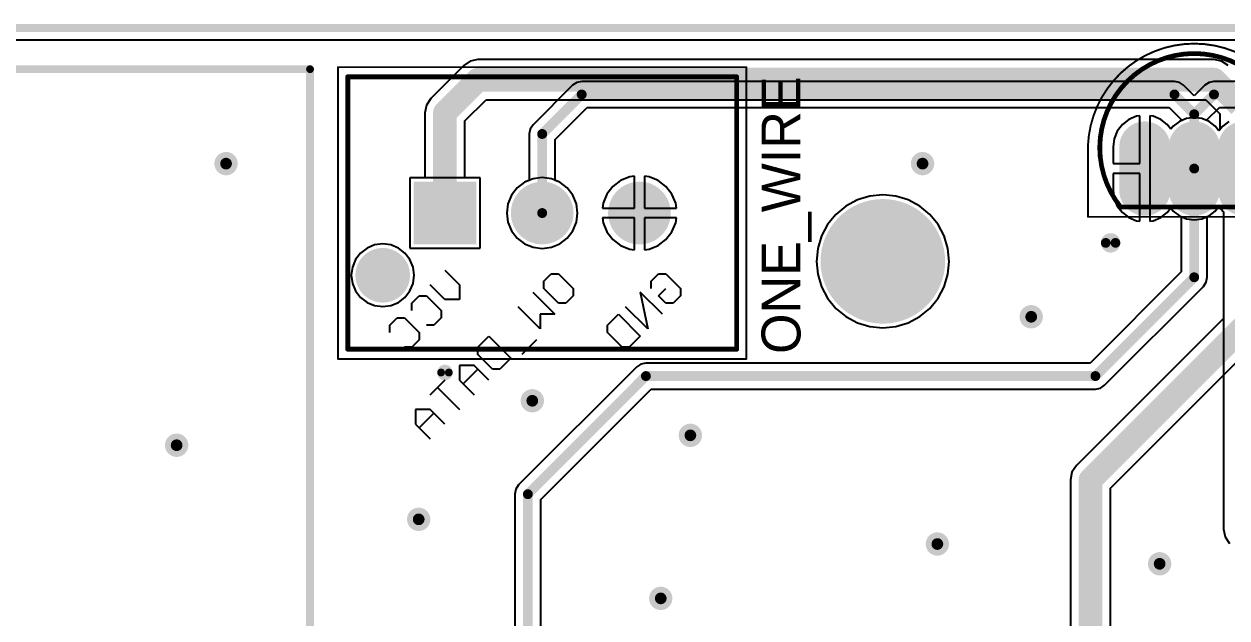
# Model space of a CAD drawing. Header units: millimetres. Extents: x -0.1 to 80.1, y -0.1 to 38.4.
# Drawn here: x 17.92 to 48.85, y 20.83 to 36.1 of the extents above; entities that cross this region are included whole.
import ezdxf

# ---------------------------------------------------------------- set-up
doc = ezdxf.new("R2010")
doc.units = ezdxf.units.MM
for name, color, linetype in [('BottomLayer', 5, 'Continuous'), ('BottomOverlay', 54, 'Continuous'), ('BottomSolder', 6, 'Continuous'), ('KeepOutLayer', 6, 'Continuous'), ('Mechanical13', 56, 'Continuous'), ('Mechanical15', 56, 'Continuous'), ('MultiLayer', 9, 'Continuous'), ('PadHoleLayer', 156, 'Continuous'), ('TopLayer', 1, 'Continuous'), ('TopOverlay', 2, 'Continuous'), ('TopSolder', 216, 'Continuous'), ('ViaHoleLayer', 16, 'Continuous')]:
    doc.layers.add(name, color=color, linetype=linetype)

# ---------------------------------------------------------------- blocks, each defined once
blk = doc.blocks.new('THT_TO_92_SMALL_2')
at = {"layer": 'BottomLayer', "const_width": 1.11}
for points in [[(-1.27, 0.557), (-1.27, -0.553)], [(0, 0.557), (0, -0.553)], [(1.27, 0.557), (1.27, -0.553)]]:
    blk.add_lwpolyline(points, dxfattribs=at)
at = {"layer": 'BottomLayer', "const_width": 0.555}
for points in [[(-1.548, 0.557, 1), (-0.992, 0.557, 1)], [(-0.278, 0.557, 1), (0.278, 0.557, 1)], [(0.992, 0.557, 1), (1.548, 0.557, 1)], [(-1.548, -0.553, 1), (-0.992, -0.553, 1)], [(-0.278, -0.553, 1), (0.278, -0.553, 1)], [(0.992, -0.553, 1), (1.548, -0.553, 1)]]:
    blk.add_lwpolyline(points, format="xyb", close=True, dxfattribs=at)
at = {"layer": 'BottomSolder', "const_width": 1.313}
for points in [[(-1.27, 0.557), (-1.27, -0.553)], [(0, 0.557), (0, -0.553)], [(1.27, 0.557), (1.27, -0.553)]]:
    blk.add_lwpolyline(points, dxfattribs=at)
at = {"layer": 'BottomSolder', "const_width": 0.657}
for points in [[(-1.598, 0.557, 1), (-0.942, 0.557, 1)], [(-0.328, 0.557, 1), (0.328, 0.557, 1)], [(0.942, 0.557, 1), (1.598, 0.557, 1)], [(-1.598, -0.553, 1), (-0.942, -0.553, 1)], [(-0.328, -0.553, 1), (0.328, -0.553, 1)], [(0.942, -0.553, 1), (1.598, -0.553, 1)]]:
    blk.add_lwpolyline(points, format="xyb", close=True, dxfattribs=at)
at = {"layer": 'Mechanical13', "const_width": 0.12}
blk.add_lwpolyline([(-1.886, -0.994, -2.096544), (1.885, -0.994)], format="xyb", dxfattribs=at)
blk.add_lwpolyline([(-1.893, -0.986), (1.892, -0.986)], dxfattribs=at)
at = {"layer": 'Mechanical13'}
for points, const_width in [([(-1.923, -0.986, 1), (-1.863, -0.986, 1)], 0.06), ([(1.862, -0.986, 1), (1.922, -0.986, 1)], 0.06), ([(-1.916, -0.994, 1), (-1.856, -0.994, 1)], 0.06), ([(1.855, -0.994, 1), (1.915, -0.994, 1)], 0.06), ([(-2.025, -1.908, 1), (-2.275, -1.908, 1)], 0.25), ([(-2.338, -1.908, 1), (-2.213, -1.908, 1)], 0.125), ([(-2.087, -1.908, 1), (-1.963, -1.908, 1)], 0.125)]:
    blk.add_lwpolyline(points, format="xyb", close=True, dxfattribs=dict(at, const_width=const_width))
at = {"layer": 'Mechanical15', "const_width": 0.05}
blk.add_lwpolyline([(-2.731, 0.336, -1.05378), (2.731, 0.336)], format="xyb", dxfattribs=at)
at = {"layer": 'Mechanical15', "const_width": 0.025}
for points in [[(-2.744, 0.336, 1), (-2.719, 0.336, 1)], [(-2.742, 0.312, 1), (-2.718, 0.312, 1)], [(2.718, 0.312, 1), (2.742, 0.312, 1)], [(2.719, 0.336, 1), (2.744, 0.336, 1)], [(-2.742, -1.238, 1), (-2.718, -1.238, 1)], [(-2.742, -1.238, 1), (-2.718, -1.238, 1)], [(2.718, -1.238, 1), (2.742, -1.238, 1)], [(2.718, -1.238, 1), (2.742, -1.238, 1)]]:
    blk.add_lwpolyline(points, format="xyb", close=True, dxfattribs=at)
at = {"layer": 'Mechanical15', "const_width": 0.05}
for points in [[(-2.73, -1.238), (-2.73, 0.312)], [(2.73, -1.238), (2.73, 0.312)], [(-2.73, -1.238), (2.73, -1.238)]]:
    blk.add_lwpolyline(points, dxfattribs=at)
at = {"layer": 'MultiLayer', "const_width": 1.11}
for points in [[(-1.27, 0.557), (-1.27, -0.553)], [(0, 0.557), (0, -0.553)], [(1.27, 0.557), (1.27, -0.553)]]:
    blk.add_lwpolyline(points, dxfattribs=at)
at = {"layer": 'MultiLayer', "const_width": 0.555}
for points in [[(-1.548, 0.557, 1), (-0.992, 0.557, 1)], [(-0.278, 0.557, 1), (0.278, 0.557, 1)], [(0.992, 0.557, 1), (1.548, 0.557, 1)], [(-1.548, -0.553, 1), (-0.992, -0.553, 1)], [(-0.278, -0.553, 1), (0.278, -0.553, 1)], [(0.992, -0.553, 1), (1.548, -0.553, 1)]]:
    blk.add_lwpolyline(points, format="xyb", close=True, dxfattribs=at)
at = {"layer": 'PadHoleLayer', "const_width": 0.465}
for points in [[(-1.502, 0.002, 1), (-1.038, 0.002, 1)], [(-0.232, 0.002, 1), (0.232, 0.002, 1)], [(1.038, 0.002, 1), (1.502, 0.002, 1)]]:
    blk.add_lwpolyline(points, format="xyb", close=True, dxfattribs=at)
at = {"layer": 'TopLayer', "const_width": 1.11}
for points in [[(-1.27, 0.557), (-1.27, -0.553)], [(0, 0.557), (0, -0.553)], [(1.27, 0.557), (1.27, -0.553)]]:
    blk.add_lwpolyline(points, dxfattribs=at)
at = {"layer": 'TopLayer', "const_width": 0.555}
for points in [[(-1.548, 0.557, 1), (-0.992, 0.557, 1)], [(-0.278, 0.557, 1), (0.278, 0.557, 1)], [(0.992, 0.557, 1), (1.548, 0.557, 1)], [(-1.548, -0.553, 1), (-0.992, -0.553, 1)], [(-0.278, -0.553, 1), (0.278, -0.553, 1)], [(0.992, -0.553, 1), (1.548, -0.553, 1)]]:
    blk.add_lwpolyline(points, format="xyb", close=True, dxfattribs=at)
at = {"layer": 'TopOverlay', "const_width": 0.12}
blk.add_lwpolyline([(-2.421, 0.318, -1.091309), (2.421, 0.318)], format="xyb", dxfattribs=at)
at = {"layer": 'TopOverlay'}
for points, const_width in [([(-2.451, 0.318, 1), (-2.391, 0.318, 1)], 0.06), ([(2.391, 0.318, 1), (2.451, 0.318, 1)], 0.06), ([(-2.025, -1.908, 1), (-2.275, -1.908, 1)], 0.25), ([(-2.338, -1.908, 1), (-2.213, -1.908, 1)], 0.125), ([(-2.087, -1.908, 1), (-1.963, -1.908, 1)], 0.125)]:
    blk.add_lwpolyline(points, format="xyb", close=True, dxfattribs=dict(at, const_width=const_width))
at = {"layer": 'TopSolder', "const_width": 1.313}
for points in [[(-1.27, 0.557), (-1.27, -0.553)], [(0, 0.557), (0, -0.553)], [(1.27, 0.557), (1.27, -0.553)]]:
    blk.add_lwpolyline(points, dxfattribs=at)
at = {"layer": 'TopSolder', "const_width": 0.657}
for points in [[(-1.598, 0.557, 1), (-0.942, 0.557, 1)], [(-0.328, 0.557, 1), (0.328, 0.557, 1)], [(0.942, 0.557, 1), (1.598, 0.557, 1)], [(-1.598, -0.553, 1), (-0.942, -0.553, 1)], [(-0.328, -0.553, 1), (0.328, -0.553, 1)], [(0.942, -0.553, 1), (1.598, -0.553, 1)]]:
    blk.add_lwpolyline(points, format="xyb", close=True, dxfattribs=at)
blk = doc.blocks.new('THT_MOD_CC1101_433_MH__AMAZON_5')
at = {"layer": 'BottomLayer', "const_width": 0.762}
for points in [[(0.889, 13.97, 1), (1.651, 13.97, 1)], [(3.429, 13.97, 1), (4.191, 13.97, 1)], [(0.889, 11.43, 1), (1.651, 11.43, 1)], [(3.429, 11.43, 1), (4.191, 11.43, 1)], [(0.889, 8.89, 1), (1.651, 8.89, 1)], [(3.429, 8.89, 1), (4.191, 8.89, 1)], [(0.889, 6.35, 1), (1.651, 6.35, 1)], [(3.429, 6.35, 1), (4.191, 6.35, 1)], [(0.889, 3.81, 1), (1.651, 3.81, 1)], [(3.429, 3.81, 1), (4.191, 3.81, 1)]]:
    blk.add_lwpolyline(points, format="xyb", close=True, dxfattribs=at)
at = {"layer": 'BottomSolder', "const_width": 0.864}
for points in [[(0.838, 13.97, 1), (1.702, 13.97, 1)], [(3.378, 13.97, 1), (4.242, 13.97, 1)], [(0.838, 11.43, 1), (1.702, 11.43, 1)], [(3.378, 11.43, 1), (4.242, 11.43, 1)], [(0.838, 8.89, 1), (1.702, 8.89, 1)], [(3.378, 8.89, 1), (4.242, 8.89, 1)], [(0.838, 6.35, 1), (1.702, 6.35, 1)], [(3.378, 6.35, 1), (4.242, 6.35, 1)], [(0.838, 3.81, 1), (1.702, 3.81, 1)], [(3.378, 3.81, 1), (4.242, 3.81, 1)]]:
    blk.add_lwpolyline(points, format="xyb", close=True, dxfattribs=at)
at = {"layer": 'MultiLayer', "const_width": 0.762}
for points in [[(0.889, 13.97, 1), (1.651, 13.97, 1)], [(3.429, 13.97, 1), (4.191, 13.97, 1)], [(0.889, 11.43, 1), (1.651, 11.43, 1)], [(3.429, 11.43, 1), (4.191, 11.43, 1)], [(0.889, 8.89, 1), (1.651, 8.89, 1)], [(3.429, 8.89, 1), (4.191, 8.89, 1)], [(0.889, 6.35, 1), (1.651, 6.35, 1)], [(3.429, 6.35, 1), (4.191, 6.35, 1)], [(0.889, 3.81, 1), (1.651, 3.81, 1)], [(3.429, 3.81, 1), (4.191, 3.81, 1)]]:
    blk.add_lwpolyline(points, format="xyb", close=True, dxfattribs=at)
at = {"layer": 'PadHoleLayer', "const_width": 0.381}
for points in [[(1.079, 13.97, 1), (1.46, 13.97, 1)], [(3.619, 13.97, 1), (4, 13.97, 1)], [(1.079, 11.43, 1), (1.46, 11.43, 1)], [(3.619, 11.43, 1), (4, 11.43, 1)], [(1.079, 8.89, 1), (1.46, 8.89, 1)], [(3.619, 8.89, 1), (4, 8.89, 1)], [(1.079, 6.35, 1), (1.46, 6.35, 1)], [(3.619, 6.35, 1), (4, 6.35, 1)], [(1.079, 3.81, 1), (1.46, 3.81, 1)], [(3.619, 3.81, 1), (4, 3.81, 1)]]:
    blk.add_lwpolyline(points, format="xyb", close=True, dxfattribs=at)
at = {"layer": 'TopLayer', "const_width": 0.762}
for points in [[(0.889, 13.97, 1), (1.651, 13.97, 1)], [(3.429, 13.97, 1), (4.191, 13.97, 1)], [(0.889, 11.43, 1), (1.651, 11.43, 1)], [(3.429, 11.43, 1), (4.191, 11.43, 1)], [(0.889, 8.89, 1), (1.651, 8.89, 1)], [(3.429, 8.89, 1), (4.191, 8.89, 1)], [(0.889, 6.35, 1), (1.651, 6.35, 1)], [(3.429, 6.35, 1), (4.191, 6.35, 1)], [(0.889, 3.81, 1), (1.651, 3.81, 1)], [(3.429, 3.81, 1), (4.191, 3.81, 1)]]:
    blk.add_lwpolyline(points, format="xyb", close=True, dxfattribs=at)
at = {"layer": 'TopOverlay', "const_width": 0.2}
for points in [[(0, 17.6), (32.4, 17.6)], [(0, 17.6), (0, 0)], [(32.4, 17.6), (32.4, 0)], [(0, 0), (32.4, 0)]]:
    blk.add_lwpolyline(points, dxfattribs=at)
at = {"layer": 'TopOverlay', "const_width": 0.1}
for points in [[(-0.05, 17.6, 1), (0.05, 17.6, 1)], [(-0.05, 17.6, 1), (0.05, 17.6, 1)], [(32.35, 17.6, 1), (32.45, 17.6, 1)], [(32.35, 17.6, 1), (32.45, 17.6, 1)], [(-0.05, 0, 1), (0.05, 0, 1)], [(-0.05, 0, 1), (0.05, 0, 1)], [(32.35, 0, 1), (32.45, 0, 1)], [(32.35, 0, 1), (32.45, 0, 1)]]:
    blk.add_lwpolyline(points, format="xyb", close=True, dxfattribs=at)
at = {"layer": 'TopSolder', "const_width": 0.864}
for points in [[(0.838, 13.97, 1), (1.702, 13.97, 1)], [(3.378, 13.97, 1), (4.242, 13.97, 1)], [(0.838, 11.43, 1), (1.702, 11.43, 1)], [(3.378, 11.43, 1), (4.242, 11.43, 1)], [(0.838, 8.89, 1), (1.702, 8.89, 1)], [(3.378, 8.89, 1), (4.242, 8.89, 1)], [(0.838, 6.35, 1), (1.702, 6.35, 1)], [(3.378, 6.35, 1), (4.242, 6.35, 1)], [(0.838, 3.81, 1), (1.702, 3.81, 1)], [(3.378, 3.81, 1), (4.242, 3.81, 1)]]:
    blk.add_lwpolyline(points, format="xyb", close=True, dxfattribs=at)
blk = doc.blocks.new('THT_CON_TE_1744418_3_2_5_7')
at = {"layer": 'BottomLayer'}
for points, const_width in [([(-0.352, 0, 1), (0.352, 0, 1)], 0.704), ([(2.148, 0, 1), (2.852, 0, 1)], 0.704), ([(-4.4, -1.6, 1), (-3.8, -1.6, 1)], 0.6)]:
    blk.add_lwpolyline(points, format="xyb", close=True, dxfattribs=dict(at, const_width=const_width))
blk.add_solid([(-1.796, 0.704), (-3.204, 0.704), (-1.796, -0.704), (-3.204, -0.704)], dxfattribs=at)
at = {"layer": 'BottomSolder'}
for points, const_width in [([(-0.403, 0, 1), (0.403, 0, 1)], 0.806), ([(2.097, 0, 1), (2.903, 0, 1)], 0.806), ([(-4.451, -1.6, 1), (-3.749, -1.6, 1)], 0.702)]:
    blk.add_lwpolyline(points, format="xyb", close=True, dxfattribs=dict(at, const_width=const_width))
blk.add_solid([(-1.694, 0.806), (-3.306, 0.806), (-1.694, -0.806), (-3.306, -0.806)], dxfattribs=at)
at = {"layer": 'Mechanical13', "const_width": 0.127}
for points in [[(-5, 3.5), (5, 3.5)], [(-5, -3.5), (-5, 3.5)], [(5, -3.5), (5, 3.5)], [(-5, -3.5), (5, -3.5)]]:
    blk.add_lwpolyline(points, dxfattribs=at)
at = {"layer": 'Mechanical13'}
for points, const_width in [([(-5.032, 3.5, 1), (-4.968, 3.5, 1)], 0.0635), ([(-5.032, 3.5, 1), (-4.968, 3.5, 1)], 0.0635), ([(4.968, 3.5, 1), (5.032, 3.5, 1)], 0.0635), ([(4.968, 3.5, 1), (5.032, 3.5, 1)], 0.0635), ([(-5.032, -3.5, 1), (-4.968, -3.5, 1)], 0.0635), ([(-5.032, -3.5, 1), (-4.968, -3.5, 1)], 0.0635), ([(4.968, -3.5, 1), (5.032, -3.5, 1)], 0.0635), ([(4.968, -3.5, 1), (5.032, -3.5, 1)], 0.0635), ([(-2.4, -4.1, 1), (-2.6, -4.1, 1)], 0.2), ([(-2.65, -4.1, 1), (-2.55, -4.1, 1)], 0.1), ([(-2.45, -4.1, 1), (-2.35, -4.1, 1)], 0.1)]:
    blk.add_lwpolyline(points, format="xyb", close=True, dxfattribs=dict(at, const_width=const_width))
at = {"layer": 'Mechanical15', "const_width": 0.05}
for points in [[(-5.25, 3.75), (5.25, 3.75)], [(-5.25, -3.75), (-5.25, 3.75)], [(5.25, -3.75), (5.25, 3.75)], [(-5.25, -3.75), (5.25, -3.75)]]:
    blk.add_lwpolyline(points, dxfattribs=at)
at = {"layer": 'Mechanical15', "const_width": 0.025}
for points in [[(-5.262, 3.75, 1), (-5.238, 3.75, 1)], [(-5.262, 3.75, 1), (-5.238, 3.75, 1)], [(5.238, 3.75, 1), (5.262, 3.75, 1)], [(5.238, 3.75, 1), (5.262, 3.75, 1)], [(-5.262, -3.75, 1), (-5.238, -3.75, 1)], [(-5.262, -3.75, 1), (-5.238, -3.75, 1)], [(5.238, -3.75, 1), (5.262, -3.75, 1)], [(5.238, -3.75, 1), (5.262, -3.75, 1)]]:
    blk.add_lwpolyline(points, format="xyb", close=True, dxfattribs=at)
at = {"layer": 'MultiLayer'}
for points, const_width in [([(-0.352, 0, 1), (0.352, 0, 1)], 0.704), ([(2.148, 0, 1), (2.852, 0, 1)], 0.704), ([(-4.4, -1.6, 1), (-3.8, -1.6, 1)], 0.6)]:
    blk.add_lwpolyline(points, format="xyb", close=True, dxfattribs=dict(at, const_width=const_width))
blk.add_solid([(-1.796, 0.704), (-3.204, 0.704), (-1.796, -0.704), (-3.204, -0.704)], dxfattribs=at)
at = {"layer": 'PadHoleLayer'}
for points, const_width in [([(-2.725, 0, 1), (-2.275, 0, 1)], 0.45), ([(-0.225, 0, 1), (0.225, 0, 1)], 0.45), ([(2.275, 0, 1), (2.725, 0, 1)], 0.45), ([(-4.4, -1.6, 1), (-3.8, -1.6, 1)], 0.6)]:
    blk.add_lwpolyline(points, format="xyb", close=True, dxfattribs=dict(at, const_width=const_width))
at = {"layer": 'TopLayer'}
for points, const_width in [([(-0.352, 0, 1), (0.352, 0, 1)], 0.704), ([(2.148, 0, 1), (2.852, 0, 1)], 0.704), ([(-4.4, -1.6, 1), (-3.8, -1.6, 1)], 0.6)]:
    blk.add_lwpolyline(points, format="xyb", close=True, dxfattribs=dict(at, const_width=const_width))
blk.add_solid([(-1.796, 0.704), (-3.204, 0.704), (-1.796, -0.704), (-3.204, -0.704)], dxfattribs=at)
at = {"layer": 'TopOverlay', "const_width": 0.127}
for points in [[(-5, -1.3), (-5, 3.5)], [(-5, 3.5), (5, 3.5)], [(5, -3.5), (5, 3.5)], [(-5, -3.5), (-5, -1.9)], [(-5, -3.5), (5, -3.5)]]:
    blk.add_lwpolyline(points, dxfattribs=at)
at = {"layer": 'TopOverlay'}
for points, const_width in [([(-5.032, 3.5, 1), (-4.968, 3.5, 1)], 0.0635), ([(-5.032, 3.5, 1), (-4.968, 3.5, 1)], 0.0635), ([(4.968, 3.5, 1), (5.032, 3.5, 1)], 0.0635), ([(4.968, 3.5, 1), (5.032, 3.5, 1)], 0.0635), ([(-5.032, -1.3, 1), (-4.968, -1.3, 1)], 0.0635), ([(-5.032, -1.9, 1), (-4.968, -1.9, 1)], 0.0635), ([(-5.032, -3.5, 1), (-4.968, -3.5, 1)], 0.0635), ([(-5.032, -3.5, 1), (-4.968, -3.5, 1)], 0.0635), ([(4.968, -3.5, 1), (5.032, -3.5, 1)], 0.0635), ([(4.968, -3.5, 1), (5.032, -3.5, 1)], 0.0635), ([(-2.4, -4.1, 1), (-2.6, -4.1, 1)], 0.2), ([(-2.65, -4.1, 1), (-2.55, -4.1, 1)], 0.1), ([(-2.45, -4.1, 1), (-2.35, -4.1, 1)], 0.1)]:
    blk.add_lwpolyline(points, format="xyb", close=True, dxfattribs=dict(at, const_width=const_width))
at = {"layer": 'TopSolder'}
for points, const_width in [([(-0.403, 0, 1), (0.403, 0, 1)], 0.806), ([(2.097, 0, 1), (2.903, 0, 1)], 0.806), ([(-4.451, -1.6, 1), (-3.749, -1.6, 1)], 0.702)]:
    blk.add_lwpolyline(points, format="xyb", close=True, dxfattribs=dict(at, const_width=const_width))
blk.add_solid([(-1.694, 0.806), (-3.306, 0.806), (-1.694, -0.806), (-3.306, -0.806)], dxfattribs=at)

msp = doc.modelspace()

# ---------------------------------------------------------------- linework, layer by layer
at = {"layer": 'BottomLayer'}
for p, q in [((0.306, 35.694), (79.694, 35.694)), ((32.022, 34.526), (31.006, 33.51)), ((32.13, 34.598), (32.022, 34.526)), ((32.258, 34.623), (32.13, 34.598)), ((47.498, 34.623), (32.258, 34.623)), ((47.626, 34.598), (47.498, 34.623)), ((47.734, 34.526), (47.626, 34.598)), ((48.006, 34.254), (47.734, 34.526)), ((48.278, 34.526), (48.006, 34.254)), ((48.386, 34.598), (48.278, 34.526)), ((48.514, 34.623), (48.386, 34.598)), ((49.692, 34.623), (48.514, 34.623)), ((31.575, 33.136), (32.396, 33.957)), ((32.396, 33.957), (47.36, 33.957)), ((46.525, 33.728), (46.328, 33.647)), ((46.609, 33.739), (46.525, 33.728)), ((46.609, 32.512), (46.609, 33.739)), ((46.947, 33.728), (46.863, 33.739)), ((46.863, 33.739), (46.863, 32.385)), ((47.144, 33.647), (46.947, 33.728)), ((47.36, 33.957), (47.673, 33.644)), ((48.339, 33.644), (48.652, 33.957)), ((48.652, 33.957), (49.554, 33.957)), ((30.934, 33.402), (30.909, 33.274)), ((31.006, 33.51), (30.934, 33.402)), ((46.159, 33.517), (46.029, 33.348)), ((46.328, 33.647), (46.159, 33.517)), ((47.313, 33.517), (47.144, 33.647)), ((47.405, 33.397), (47.313, 33.517)), ((47.468, 33.478), (47.405, 33.397)), ((47.625, 33.599), (47.468, 33.478)), ((47.673, 33.619), (47.625, 33.599)), ((47.673, 33.644), (47.673, 33.619)), ((48.339, 33.619), (48.339, 33.644)), ((48.387, 33.599), (48.339, 33.619)), ((48.544, 33.478), (48.387, 33.599)), ((48.641, 33.353), (48.544, 33.478)), ((48.738, 33.478), (48.641, 33.353)), ((48.895, 33.599), (48.738, 33.478)), ((30.909, 33.274), (30.909, 32.082)), ((31.575, 32.082), (31.575, 33.136)), ((45.948, 33.151), (45.92, 32.94)), ((46.029, 33.348), (45.948, 33.151)), ((45.92, 32.94), (45.92, 32.512)), ((45.92, 32.512), (46.609, 32.512)), ((33.492, 32.175), (33.259, 32.079)), ((33.615, 32.192), (33.492, 32.175)), ((33.615, 31.369), (33.615, 32.192)), ((33.992, 32.175), (33.869, 32.192)), ((33.869, 32.192), (33.869, 31.369)), ((34.225, 32.079), (33.992, 32.175)), ((46.609, 32.258), (45.92, 32.258)), ((45.92, 32.258), (45.92, 31.83)), ((46.609, 31.031), (46.609, 32.258)), ((46.863, 32.385), (46.863, 31.031)), ((29.646, 32.146), (27.838, 32.146)), ((27.838, 32.146), (27.838, 30.338)), ((29.646, 30.338), (29.646, 32.146)), ((30.597, 31.887), (30.452, 31.698)), ((30.786, 32.032), (30.597, 31.887)), ((30.909, 32.082), (30.786, 32.032)), ((31.698, 32.032), (31.575, 32.082)), ((31.887, 31.887), (31.698, 32.032)), ((32.032, 31.698), (31.887, 31.887)), ((33.059, 31.925), (32.905, 31.725)), ((33.259, 32.079), (33.059, 31.925)), ((34.425, 31.925), (34.225, 32.079)), ((34.579, 31.725), (34.425, 31.925)), ((30.452, 31.698), (30.361, 31.478)), ((32.123, 31.478), (32.032, 31.698)), ((32.905, 31.725), (32.809, 31.492)), ((34.675, 31.492), (34.579, 31.725)), ((39.346, 31.578), (39.051, 31.42)), ((39.667, 31.675), (39.346, 31.578)), ((40, 31.708), (39.667, 31.675)), ((40.333, 31.675), (40, 31.708)), ((40.654, 31.578), (40.333, 31.675)), ((40.949, 31.42), (40.654, 31.578)), ((45.92, 31.83), (45.948, 31.619)), ((45.948, 31.619), (46.029, 31.422)), ((30.361, 31.478), (30.33, 31.242)), ((30.33, 31.242), (30.361, 31.006)), ((32.154, 31.242), (32.123, 31.478)), ((32.123, 31.006), (32.154, 31.242)), ((32.809, 31.492), (32.792, 31.369)), ((32.792, 31.369), (33.615, 31.369)), ((33.869, 31.369), (34.692, 31.369)), ((34.692, 31.369), (34.675, 31.492)), ((39.051, 31.42), (38.792, 31.208)), ((41.208, 31.208), (40.949, 31.42)), ((46.029, 31.422), (46.159, 31.253)), ((46.159, 31.253), (46.328, 31.123)), ((47.144, 31.123), (47.313, 31.253)), ((47.313, 31.253), (47.405, 31.373)), ((47.405, 31.373), (47.468, 31.292)), ((47.468, 31.292), (47.625, 31.171)), ((48.387, 31.171), (48.544, 31.292)), ((48.544, 31.292), (48.641, 31.417)), ((48.641, 31.417), (48.738, 31.292)), ((48.738, 31.292), (48.761, 31.273)), ((48.761, 31.273), (48.761, 28.534)), ((30.361, 31.006), (30.452, 30.786)), ((32.032, 30.786), (32.123, 31.006)), ((33.615, 31.115), (32.792, 31.115)), ((32.792, 31.115), (32.809, 30.992)), ((32.809, 30.992), (32.905, 30.759)), ((33.615, 30.292), (33.615, 31.115)), ((34.692, 31.115), (33.869, 31.115)), ((33.869, 31.115), (33.869, 30.292)), ((34.579, 30.759), (34.675, 30.992)), ((34.675, 30.992), (34.692, 31.115)), ((38.58, 30.949), (38.422, 30.654)), ((38.792, 31.208), (38.58, 30.949)), ((41.42, 30.949), (41.208, 31.208)), ((41.578, 30.654), (41.42, 30.949)), ((46.328, 31.123), (46.525, 31.042)), ((46.525, 31.042), (46.609, 31.031)), ((46.863, 31.031), (46.947, 31.042)), ((46.947, 31.042), (47.144, 31.123)), ((47.625, 31.171), (47.809, 31.094)), ((47.809, 31.094), (48.006, 31.068)), ((48.006, 31.068), (48.203, 31.094)), ((48.203, 31.094), (48.387, 31.171)), ((30.452, 30.786), (30.597, 30.597)), ((31.887, 30.597), (32.032, 30.786)), ((32.905, 30.759), (33.059, 30.559)), ((34.425, 30.559), (34.579, 30.759)), ((38.422, 30.654), (38.325, 30.333)), ((41.675, 30.333), (41.578, 30.654)), ((26.739, 30.341), (26.571, 30.213)), ((26.933, 30.421), (26.739, 30.341)), ((27.142, 30.449), (26.933, 30.421)), ((27.351, 30.421), (27.142, 30.449)), ((27.545, 30.341), (27.351, 30.421)), ((27.713, 30.213), (27.545, 30.341)), ((27.838, 30.338), (29.646, 30.338)), ((30.597, 30.597), (30.786, 30.452)), ((30.786, 30.452), (31.006, 30.361)), ((31.006, 30.361), (31.242, 30.33)), ((31.242, 30.33), (31.478, 30.361)), ((31.478, 30.361), (31.698, 30.452)), ((31.698, 30.452), (31.887, 30.597)), ((33.059, 30.559), (33.259, 30.405)), ((33.259, 30.405), (33.492, 30.309)), ((33.492, 30.309), (33.615, 30.292)), ((33.869, 30.292), (33.992, 30.309)), ((33.992, 30.309), (34.225, 30.405)), ((34.225, 30.405), (34.425, 30.559)), ((38.325, 30.333), (38.292, 30)), ((41.708, 30), (41.675, 30.333)), ((26.443, 30.045), (26.363, 29.851)), ((26.571, 30.213), (26.443, 30.045)), ((27.841, 30.045), (27.713, 30.213)), ((27.921, 29.851), (27.841, 30.045)), ((38.292, 30), (38.325, 29.667)), ((41.675, 29.667), (41.708, 30)), ((26.363, 29.851), (26.335, 29.642)), ((27.949, 29.642), (27.921, 29.851)), ((26.335, 29.642), (26.363, 29.433)), ((26.363, 29.433), (26.443, 29.239)), ((27.841, 29.239), (27.921, 29.433)), ((27.921, 29.433), (27.949, 29.642)), ((38.325, 29.667), (38.422, 29.346)), ((41.578, 29.346), (41.675, 29.667)), ((26.443, 29.239), (26.571, 29.071)), ((26.571, 29.071), (26.739, 28.943)), ((27.545, 28.943), (27.713, 29.071)), ((27.713, 29.071), (27.841, 29.239)), ((38.422, 29.346), (38.58, 29.051)), ((41.42, 29.051), (41.578, 29.346)), ((26.739, 28.943), (26.933, 28.863)), ((26.933, 28.863), (27.142, 28.835)), ((27.142, 28.835), (27.351, 28.863)), ((27.351, 28.863), (27.545, 28.943)), ((38.58, 29.051), (38.792, 28.792)), ((38.792, 28.792), (39.051, 28.58)), ((40.949, 28.58), (41.208, 28.792)), ((41.208, 28.792), (41.42, 29.051)), ((39.051, 28.58), (39.346, 28.422)), ((40.654, 28.422), (40.949, 28.58)), ((48.761, 28.534), (44.975, 24.748)), ((39.346, 28.422), (39.667, 28.325)), ((39.667, 28.325), (40, 28.292)), ((40, 28.292), (40.333, 28.325)), ((40.333, 28.325), (40.654, 28.422)), ((45.854, 24.171), (49.64, 27.957)), ((44.975, 24.748), (44.863, 24.581)), ((44.863, 24.581), (44.824, 24.384)), ((44.824, 24.384), (44.824, 12.659)), ((45.854, 12.446), (45.854, 24.171))]:
    msp.add_line(p, q, dxfattribs=at)
for points, const_width in [([(31.242, 33.274), (32.258, 34.29)], 0.254), ([(32.258, 34.29), (47.498, 34.29)], 0.254), ([(47.498, 34.29), (48.006, 33.782)], 0.254), ([(48.006, 33.782), (48.514, 34.29)], 0.254), ([(48.514, 34.29), (49.692, 34.29)], 0.254), ([(48.006, 32.385), (48.006, 33.782)], 0.254), ([(31.242, 31.242), (31.242, 33.274)], 0.254), ([(45.339, 24.384), (49.276, 28.321)], 0.61), ([(45.339, 12.446), (45.339, 24.384)], 0.61)]:
    msp.add_lwpolyline(points, dxfattribs=dict(at, const_width=const_width))
for points, const_width in [([(32.194, 34.29, 1), (32.322, 34.29, 1)], 0.127), ([(32.194, 34.29, 1), (32.322, 34.29, 1)], 0.127), ([(47.434, 34.29, 1), (47.562, 34.29, 1)], 0.127), ([(47.434, 34.29, 1), (47.562, 34.29, 1)], 0.127), ([(48.45, 34.29, 1), (48.578, 34.29, 1)], 0.127), ([(48.45, 34.29, 1), (48.578, 34.29, 1)], 0.127), ([(47.943, 33.782, 1), (48.069, 33.782, 1)], 0.127), ([(47.943, 33.782, 1), (48.069, 33.782, 1)], 0.127), ([(47.943, 33.782, 1), (48.069, 33.782, 1)], 0.127), ([(31.178, 33.274, 1), (31.305, 33.274, 1)], 0.127), ([(31.178, 33.274, 1), (31.305, 33.274, 1)], 0.127), ([(22.964, 32.512, 1), (23.264, 32.512, 1)], 0.3), ([(40.871, 32.512, 1), (41.171, 32.512, 1)], 0.3), ([(47.943, 32.385, 1), (48.069, 32.385, 1)], 0.127), ([(31.178, 31.242, 1), (31.305, 31.242, 1)], 0.127), ([(39.25, 30, 1), (40.75, 30, 1)], 1.5), ([(43.665, 28.575, 1), (43.965, 28.575, 1)], 0.3), ([(30.838, 26.416, 1), (31.138, 26.416, 1)], 0.3), ([(34.902, 25.527, 1), (35.202, 25.527, 1)], 0.3), ([(21.694, 25.273, 1), (21.994, 25.273, 1)], 0.3), ([(45.187, 24.384, 1), (45.491, 24.384, 1)], 0.305), ([(45.187, 24.384, 1), (45.491, 24.384, 1)], 0.305), ([(27.917, 23.368, 1), (28.217, 23.368, 1)], 0.3), ([(41.252, 22.733, 1), (41.552, 22.733, 1)], 0.3), ([(46.967, 22.225, 1), (47.267, 22.225, 1)], 0.3), ([(34.14, 21.336, 1), (34.44, 21.336, 1)], 0.3)]:
    msp.add_lwpolyline(points, format="xyb", close=True, dxfattribs=dict(at, const_width=const_width))
at = {"layer": 'BottomOverlay'}
for p, q in [((28.743, 29.776), (29.12, 29.399)), ((28.743, 29.022), (28.366, 29.399)), ((29.12, 29.399), (29.12, 29.022)), ((31.287, 29.493), (31.475, 29.681)), ((31.287, 29.304), (31.287, 29.493)), ((31.475, 29.681), (31.664, 29.681)), ((31.664, 29.681), (32.041, 29.304)), ((34.048, 29.493), (34.236, 29.681)), ((34.048, 29.304), (34.048, 29.493)), ((34.236, 29.681), (34.425, 29.681)), ((34.425, 29.681), (34.802, 29.304)), ((27.894, 28.927), (28.083, 29.116)), ((28.083, 29.116), (28.271, 29.116)), ((28.271, 29.116), (28.648, 28.739)), ((31.004, 29.21), (31.569, 28.644)), ((31.664, 28.927), (31.287, 29.304)), ((32.041, 29.116), (31.852, 28.927)), ((32.041, 29.304), (32.041, 29.116)), ((34.331, 28.644), (33.765, 29.21)), ((33.765, 29.21), (33.954, 28.267)), ((34.236, 29.116), (34.425, 29.304)), ((34.425, 28.927), (34.236, 29.116)), ((34.802, 29.116), (34.613, 28.927)), ((34.802, 29.304), (34.802, 29.116)), ((27.894, 28.739), (27.894, 28.927)), ((29.12, 29.022), (28.743, 29.022)), ((31.192, 28.267), (30.627, 28.833)), ((31.852, 28.927), (31.664, 28.927)), ((33.954, 28.267), (33.388, 28.833)), ((34.613, 28.927), (34.425, 28.927)), ((27.329, 28.362), (27.517, 28.55)), ((27.517, 28.55), (27.706, 28.55)), ((27.706, 28.55), (28.083, 28.173)), ((28.648, 28.55), (28.46, 28.362)), ((28.648, 28.739), (28.648, 28.55)), ((31.569, 28.644), (31.192, 28.644)), ((31.192, 28.644), (31.192, 28.267)), ((32.917, 28.362), (33.2, 28.644)), ((33.2, 28.644), (33.765, 28.079)), ((27.329, 28.173), (27.329, 28.362)), ((28.083, 28.173), (28.083, 27.985)), ((28.46, 28.362), (28.271, 28.362)), ((32.917, 28.173), (32.917, 28.362)), ((33.294, 27.796), (32.917, 28.173)), ((28.083, 27.985), (27.894, 27.796)), ((29.59, 27.796), (29.873, 28.079)), ((29.873, 28.079), (30.438, 27.513)), ((31.098, 27.985), (30.721, 27.608)), ((33.765, 28.079), (33.482, 27.796)), ((27.894, 27.796), (27.706, 27.796)), ((29.59, 27.608), (29.59, 27.796)), ((29.967, 27.231), (29.59, 27.608)), ((33.482, 27.796), (33.294, 27.796)), ((29.496, 27.325), (29.119, 27.325)), ((29.119, 27.325), (29.119, 26.948)), ((29.213, 26.854), (29.59, 27.231)), ((29.873, 26.948), (29.496, 27.325)), ((30.156, 27.231), (29.967, 27.231)), ((30.438, 27.513), (30.156, 27.231)), ((28.742, 26.948), (28.365, 26.571)), ((29.119, 26.948), (29.496, 26.571)), ((28.365, 26.571), (28.553, 26.759)), ((28.553, 26.759), (29.119, 26.194)), ((29.496, 26.571), (29.213, 26.854)), ((28.365, 26.194), (27.988, 26.194)), ((27.988, 26.194), (27.988, 25.817)), ((28.082, 25.723), (28.459, 26.1)), ((28.742, 25.817), (28.365, 26.194)), ((27.988, 25.817), (28.365, 25.44)), ((28.365, 25.44), (28.082, 25.723))]:
    msp.add_line(p, q, dxfattribs=at)
at = {"layer": 'BottomSolder', "const_width": 1.602}
msp.add_lwpolyline([(39.199, 30, 1), (40.801, 30, 1)], format="xyb", close=True, dxfattribs=at)
at = {"layer": 'KeepOutLayer', "const_width": 0.2}
msp.add_lwpolyline([(0, 36), (80, 36)], dxfattribs=at)
at = {"layer": 'MultiLayer'}
for points, const_width in [([(22.964, 32.512, 1), (23.264, 32.512, 1)], 0.3), ([(40.871, 32.512, 1), (41.171, 32.512, 1)], 0.3), ([(39.25, 30, 1), (40.75, 30, 1)], 1.5), ([(43.665, 28.575, 1), (43.965, 28.575, 1)], 0.3), ([(30.838, 26.416, 1), (31.138, 26.416, 1)], 0.3), ([(34.902, 25.527, 1), (35.202, 25.527, 1)], 0.3), ([(21.694, 25.273, 1), (21.994, 25.273, 1)], 0.3), ([(27.917, 23.368, 1), (28.217, 23.368, 1)], 0.3), ([(41.252, 22.733, 1), (41.552, 22.733, 1)], 0.3), ([(46.967, 22.225, 1), (47.267, 22.225, 1)], 0.3), ([(34.14, 21.336, 1), (34.44, 21.336, 1)], 0.3)]:
    msp.add_lwpolyline(points, format="xyb", close=True, dxfattribs=dict(at, const_width=const_width))
at = {"layer": 'PadHoleLayer', "const_width": 1.4}
msp.add_lwpolyline([(39.3, 30, 1), (40.7, 30, 1)], format="xyb", close=True, dxfattribs=at)
at = {"layer": 'TopLayer'}
for p, q in [((0.306, 35.694), (79.694, 35.694)), ((29.227, 35.035), (28.378, 34.186)), ((29.394, 35.147), (29.227, 35.035)), ((29.591, 35.186), (29.394, 35.147)), ((48.514, 35.186), (29.591, 35.186)), ((48.711, 35.147), (48.514, 35.186)), ((48.878, 35.035), (48.711, 35.147)), ((28.378, 34.186), (28.266, 34.019)), ((29.257, 33.609), (29.804, 34.156)), ((29.804, 34.156), (48.301, 34.156)), ((48.301, 34.156), (48.666, 33.792)), ((28.266, 34.019), (28.227, 33.822)), ((28.227, 33.822), (28.227, 32.146)), ((46.525, 33.728), (46.328, 33.647)), ((46.609, 33.739), (46.525, 33.728)), ((46.609, 32.512), (46.609, 33.739)), ((46.947, 33.728), (46.863, 33.739)), ((46.863, 33.739), (46.863, 32.385)), ((47.144, 33.647), (46.947, 33.728)), ((48.666, 33.792), (48.666, 33.385)), ((29.257, 32.146), (29.257, 33.609)), ((46.159, 33.517), (46.029, 33.348)), ((46.328, 33.647), (46.159, 33.517)), ((47.313, 33.517), (47.144, 33.647)), ((47.405, 33.397), (47.313, 33.517)), ((47.468, 33.478), (47.405, 33.397)), ((47.625, 33.599), (47.468, 33.478)), ((47.809, 33.676), (47.625, 33.599)), ((48.006, 33.702), (47.809, 33.676)), ((48.203, 33.676), (48.006, 33.702)), ((48.387, 33.599), (48.203, 33.676)), ((48.544, 33.478), (48.387, 33.599)), ((48.641, 33.353), (48.544, 33.478)), ((45.948, 33.151), (45.92, 32.94)), ((46.029, 33.348), (45.948, 33.151)), ((48.666, 33.385), (48.641, 33.353)), ((45.92, 32.94), (45.92, 32.512)), ((45.92, 32.512), (46.609, 32.512)), ((33.492, 32.175), (33.259, 32.079)), ((33.615, 32.192), (33.492, 32.175)), ((33.615, 31.369), (33.615, 32.192)), ((33.992, 32.175), (33.869, 32.192)), ((33.869, 32.192), (33.869, 31.369)), ((34.225, 32.079), (33.992, 32.175)), ((46.609, 32.258), (45.92, 32.258)), ((45.92, 32.258), (45.92, 31.83)), ((46.609, 31.031), (46.609, 32.258)), ((46.863, 32.385), (46.863, 31.031)), ((28.227, 32.146), (27.838, 32.146)), ((27.838, 32.146), (27.838, 30.338)), ((29.646, 32.146), (29.257, 32.146)), ((29.646, 30.338), (29.646, 32.146)), ((30.597, 31.887), (30.452, 31.698)), ((30.786, 32.032), (30.597, 31.887)), ((31.006, 32.123), (30.786, 32.032)), ((31.242, 32.154), (31.006, 32.123)), ((31.478, 32.123), (31.242, 32.154)), ((31.698, 32.032), (31.478, 32.123)), ((31.887, 31.887), (31.698, 32.032)), ((32.032, 31.698), (31.887, 31.887)), ((33.059, 31.925), (32.905, 31.725)), ((33.259, 32.079), (33.059, 31.925)), ((34.425, 31.925), (34.225, 32.079)), ((34.579, 31.725), (34.425, 31.925)), ((30.452, 31.698), (30.361, 31.478)), ((32.123, 31.478), (32.032, 31.698)), ((32.905, 31.725), (32.809, 31.492)), ((34.675, 31.492), (34.579, 31.725)), ((39.346, 31.578), (39.051, 31.42)), ((39.667, 31.675), (39.346, 31.578)), ((40, 31.708), (39.667, 31.675)), ((40.333, 31.675), (40, 31.708)), ((40.654, 31.578), (40.333, 31.675)), ((40.949, 31.42), (40.654, 31.578)), ((45.92, 31.83), (45.948, 31.619)), ((45.948, 31.619), (46.029, 31.422)), ((30.361, 31.478), (30.33, 31.242)), ((30.33, 31.242), (30.361, 31.006)), ((32.154, 31.242), (32.123, 31.478)), ((32.123, 31.006), (32.154, 31.242)), ((32.809, 31.492), (32.792, 31.369)), ((32.792, 31.369), (33.615, 31.369)), ((33.869, 31.369), (34.692, 31.369)), ((34.692, 31.369), (34.675, 31.492)), ((39.051, 31.42), (38.792, 31.208)), ((41.208, 31.208), (40.949, 31.42)), ((46.029, 31.422), (46.159, 31.253)), ((46.159, 31.253), (46.328, 31.123)), ((47.144, 31.123), (47.313, 31.253)), ((47.313, 31.253), (47.405, 31.373)), ((47.405, 31.373), (47.468, 31.292)), ((47.468, 31.292), (47.625, 31.171)), ((48.387, 31.171), (48.544, 31.292)), ((48.544, 31.292), (48.641, 31.417)), ((48.641, 31.417), (48.738, 31.292)), ((48.738, 31.292), (48.761, 31.273)), ((48.761, 31.273), (48.761, 23.114)), ((30.361, 31.006), (30.452, 30.786)), ((32.032, 30.786), (32.123, 31.006)), ((33.615, 31.115), (32.792, 31.115)), ((32.792, 31.115), (32.809, 30.992)), ((32.809, 30.992), (32.905, 30.759)), ((33.615, 30.292), (33.615, 31.115)), ((34.692, 31.115), (33.869, 31.115)), ((33.869, 31.115), (33.869, 30.292)), ((34.579, 30.759), (34.675, 30.992)), ((34.675, 30.992), (34.692, 31.115)), ((38.58, 30.949), (38.422, 30.654)), ((38.792, 31.208), (38.58, 30.949)), ((41.42, 30.949), (41.208, 31.208)), ((41.578, 30.654), (41.42, 30.949)), ((46.328, 31.123), (46.525, 31.042)), ((46.525, 31.042), (46.609, 31.031)), ((46.863, 31.031), (46.947, 31.042)), ((46.947, 31.042), (47.144, 31.123)), ((47.625, 31.171), (47.673, 31.151)), ((47.673, 31.151), (47.673, 29.729)), ((48.339, 31.151), (48.387, 31.171)), ((48.339, 29.591), (48.339, 31.151)), ((30.452, 30.786), (30.597, 30.597)), ((31.887, 30.597), (32.032, 30.786)), ((32.905, 30.759), (33.059, 30.559)), ((34.425, 30.559), (34.579, 30.759)), ((38.422, 30.654), (38.325, 30.333)), ((41.675, 30.333), (41.578, 30.654)), ((26.739, 30.341), (26.571, 30.213)), ((26.933, 30.421), (26.739, 30.341)), ((27.142, 30.449), (26.933, 30.421)), ((27.351, 30.421), (27.142, 30.449)), ((27.545, 30.341), (27.351, 30.421)), ((27.713, 30.213), (27.545, 30.341)), ((27.838, 30.338), (29.646, 30.338)), ((30.597, 30.597), (30.786, 30.452)), ((30.786, 30.452), (31.006, 30.361)), ((31.006, 30.361), (31.242, 30.33)), ((31.242, 30.33), (31.478, 30.361)), ((31.478, 30.361), (31.698, 30.452)), ((31.698, 30.452), (31.887, 30.597)), ((33.059, 30.559), (33.259, 30.405)), ((33.259, 30.405), (33.492, 30.309)), ((33.492, 30.309), (33.615, 30.292)), ((33.869, 30.292), (33.992, 30.309)), ((33.992, 30.309), (34.225, 30.405)), ((34.225, 30.405), (34.425, 30.559)), ((38.325, 30.333), (38.292, 30)), ((41.708, 30), (41.675, 30.333)), ((26.443, 30.045), (26.363, 29.851)), ((26.571, 30.213), (26.443, 30.045)), ((27.841, 30.045), (27.713, 30.213)), ((27.921, 29.851), (27.841, 30.045)), ((38.292, 30), (38.325, 29.667)), ((41.675, 29.667), (41.708, 30)), ((26.363, 29.851), (26.335, 29.642)), ((27.949, 29.642), (27.921, 29.851)), ((47.673, 29.729), (45.328, 27.384)), ((26.335, 29.642), (26.363, 29.433)), ((26.363, 29.433), (26.443, 29.239)), ((27.841, 29.239), (27.921, 29.433)), ((27.921, 29.433), (27.949, 29.642)), ((38.325, 29.667), (38.422, 29.346)), ((41.578, 29.346), (41.675, 29.667)), ((48.242, 29.355), (48.314, 29.463)), ((48.314, 29.463), (48.339, 29.591)), ((26.443, 29.239), (26.571, 29.071)), ((26.571, 29.071), (26.739, 28.943)), ((27.545, 28.943), (27.713, 29.071)), ((27.713, 29.071), (27.841, 29.239)), ((38.422, 29.346), (38.58, 29.051)), ((41.42, 29.051), (41.578, 29.346)), ((45.702, 26.815), (48.242, 29.355)), ((26.739, 28.943), (26.933, 28.863)), ((26.933, 28.863), (27.142, 28.835)), ((27.142, 28.835), (27.351, 28.863)), ((27.351, 28.863), (27.545, 28.943)), ((38.58, 29.051), (38.792, 28.792)), ((38.792, 28.792), (39.051, 28.58)), ((40.949, 28.58), (41.208, 28.792)), ((41.208, 28.792), (41.42, 29.051)), ((39.051, 28.58), (39.346, 28.422)), ((40.654, 28.422), (40.949, 28.58)), ((39.346, 28.422), (39.667, 28.325)), ((39.667, 28.325), (40, 28.292)), ((40, 28.292), (40.333, 28.325)), ((40.333, 28.325), (40.654, 28.422)), ((33.673, 27.287), (30.637, 24.251)), ((33.781, 27.359), (33.673, 27.287)), ((33.909, 27.384), (33.781, 27.359)), ((45.328, 27.384), (33.909, 27.384)), ((31.206, 23.877), (34.047, 26.718)), ((34.047, 26.718), (45.466, 26.718)), ((45.466, 26.718), (45.594, 26.743)), ((45.594, 26.743), (45.702, 26.815)), ((30.565, 24.143), (30.54, 24.015)), ((30.637, 24.251), (30.565, 24.143)), ((30.54, 24.015), (30.54, 16.221)), ((31.206, 16.221), (31.206, 23.877)), ((48.761, 23.114), (48.8, 22.917)), ((48.8, 22.917), (48.912, 22.75))]:
    msp.add_line(p, q, dxfattribs=at)
for points, const_width in [([(28.742, 33.822), (29.591, 34.671)], 0.61), ([(29.591, 34.671), (48.514, 34.671)], 0.61), ([(48.514, 34.671), (49.18, 34.005)], 0.61), ([(28.742, 31.242), (28.742, 33.822)], 0.61), ([(48.006, 29.591), (48.006, 32.385)], 0.254), ([(45.466, 27.051), (48.006, 29.591)], 0.254), ([(30.873, 24.015), (33.909, 27.051)], 0.254), ([(33.909, 27.051), (45.466, 27.051)], 0.254), ([(30.873, 15.666), (30.873, 24.015)], 0.254)]:
    msp.add_lwpolyline(points, dxfattribs=dict(at, const_width=const_width))
for points, const_width in [([(29.439, 34.671, 1), (29.743, 34.671, 1)], 0.305), ([(29.439, 34.671, 1), (29.743, 34.671, 1)], 0.305), ([(48.362, 34.671, 1), (48.666, 34.671, 1)], 0.305), ([(48.362, 34.671, 1), (48.666, 34.671, 1)], 0.305), ([(28.59, 33.822, 1), (28.894, 33.822, 1)], 0.305), ([(28.59, 33.822, 1), (28.894, 33.822, 1)], 0.305), ([(22.964, 32.512, 1), (23.264, 32.512, 1)], 0.3), ([(40.871, 32.512, 1), (41.171, 32.512, 1)], 0.3), ([(47.943, 32.385, 1), (48.069, 32.385, 1)], 0.127), ([(28.59, 31.242, 1), (28.894, 31.242, 1)], 0.305), ([(39.25, 30, 1), (40.75, 30, 1)], 1.5), ([(47.943, 29.591, 1), (48.069, 29.591, 1)], 0.127), ([(47.943, 29.591, 1), (48.069, 29.591, 1)], 0.127), ([(43.665, 28.575, 1), (43.965, 28.575, 1)], 0.3), ([(33.846, 27.051, 1), (33.972, 27.051, 1)], 0.127), ([(33.846, 27.051, 1), (33.972, 27.051, 1)], 0.127), ([(45.403, 27.051, 1), (45.529, 27.051, 1)], 0.127), ([(45.403, 27.051, 1), (45.529, 27.051, 1)], 0.127), ([(30.838, 26.416, 1), (31.138, 26.416, 1)], 0.3), ([(34.902, 25.527, 1), (35.202, 25.527, 1)], 0.3), ([(21.694, 25.273, 1), (21.994, 25.273, 1)], 0.3), ([(30.81, 24.015, 1), (30.937, 24.015, 1)], 0.127), ([(30.81, 24.015, 1), (30.937, 24.015, 1)], 0.127), ([(27.917, 23.368, 1), (28.217, 23.368, 1)], 0.3), ([(41.252, 22.733, 1), (41.552, 22.733, 1)], 0.3), ([(46.967, 22.225, 1), (47.267, 22.225, 1)], 0.3), ([(34.14, 21.336, 1), (34.44, 21.336, 1)], 0.3)]:
    msp.add_lwpolyline(points, format="xyb", close=True, dxfattribs=dict(at, const_width=const_width))
at = {"layer": 'TopSolder', "const_width": 1.602}
msp.add_lwpolyline([(39.199, 30, 1), (40.801, 30, 1)], format="xyb", close=True, dxfattribs=at)
at = {"layer": 'ViaHoleLayer', "const_width": 0.15}
for points in [[(23.039, 32.512, 1), (23.189, 32.512, 1)], [(40.946, 32.512, 1), (41.096, 32.512, 1)], [(43.74, 28.575, 1), (43.89, 28.575, 1)], [(30.913, 26.416, 1), (31.063, 26.416, 1)], [(34.977, 25.527, 1), (35.127, 25.527, 1)], [(21.769, 25.273, 1), (21.919, 25.273, 1)], [(27.992, 23.368, 1), (28.142, 23.368, 1)], [(41.327, 22.733, 1), (41.477, 22.733, 1)], [(47.042, 22.225, 1), (47.192, 22.225, 1)], [(34.215, 21.336, 1), (34.365, 21.336, 1)]]:
    msp.add_lwpolyline(points, format="xyb", close=True, dxfattribs=at)

# ---------------------------------------------------------------- block references
for name, p in [('THT_TO_92_SMALL_2', (48.006, 32.383)), ('THT_CON_TE_1744418_3_2_5_7', (31.242, 31.242))]:
    msp.add_blockref(name, p)
at = {"rotation": 90}
msp.add_blockref('THT_MOD_CC1101_433_MH__AMAZON_5', (25.273, 2.54), dxfattribs=at)

# ---------------------------------------------------------------- texts
at = {"layer": 'TopOverlay'}
msp.add_text('ONE_WIRE', height=1, rotation=90, dxfattribs=at).set_placement((37.882, 27.62))

doc.saveas('drawing.dxf')
